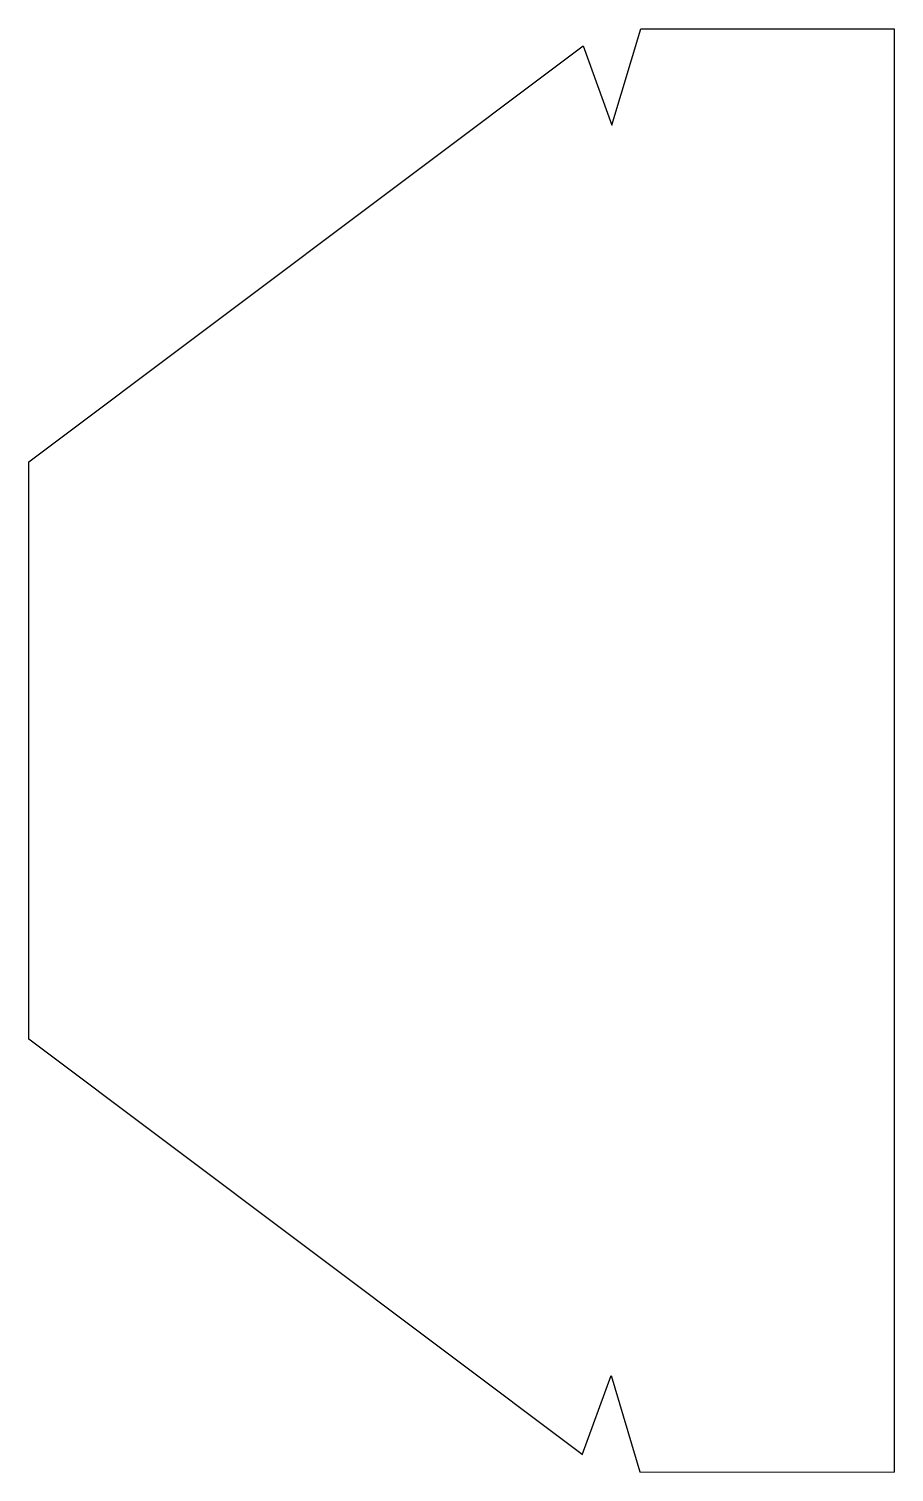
# Model space of a CAD drawing. Extents: x 45 to 135, y 11 to 161.
import ezdxf

# ---------------------------------------------------------------- set-up
doc = ezdxf.new("R2010")
doc.units = 0
doc.layers.get('0').update_dxf_attribs({"linetype": 'CONTINUOUS'})

msp = doc.modelspace()

# ---------------------------------------------------------------- linework, layer by layer
for p, q in [((106.07, 151.36), (109.07, 161.36)), ((103.07, 159.59), (106.07, 151.36)), ((102.96, 13.17), (105.97, 21.4)), ((105.97, 21.4), (108.96, 11.4)), ((108.96, 11.4), (135.42, 11.36))]:
    msp.add_line(p, q)
at = {"color": 7, "linetype": 'CONTINUOUS'}
for p, q in [((109.07, 161.36), (135.42, 161.36)), ((135.42, 161.36), (135.42, 11.36)), ((45.42, 116.36), (103.07, 159.59)), ((45.42, 56.36), (45.42, 116.36)), ((102.97, 13.19), (45.42, 56.36))]:
    msp.add_line(p, q, dxfattribs=at)

doc.saveas('drawing.dxf')
